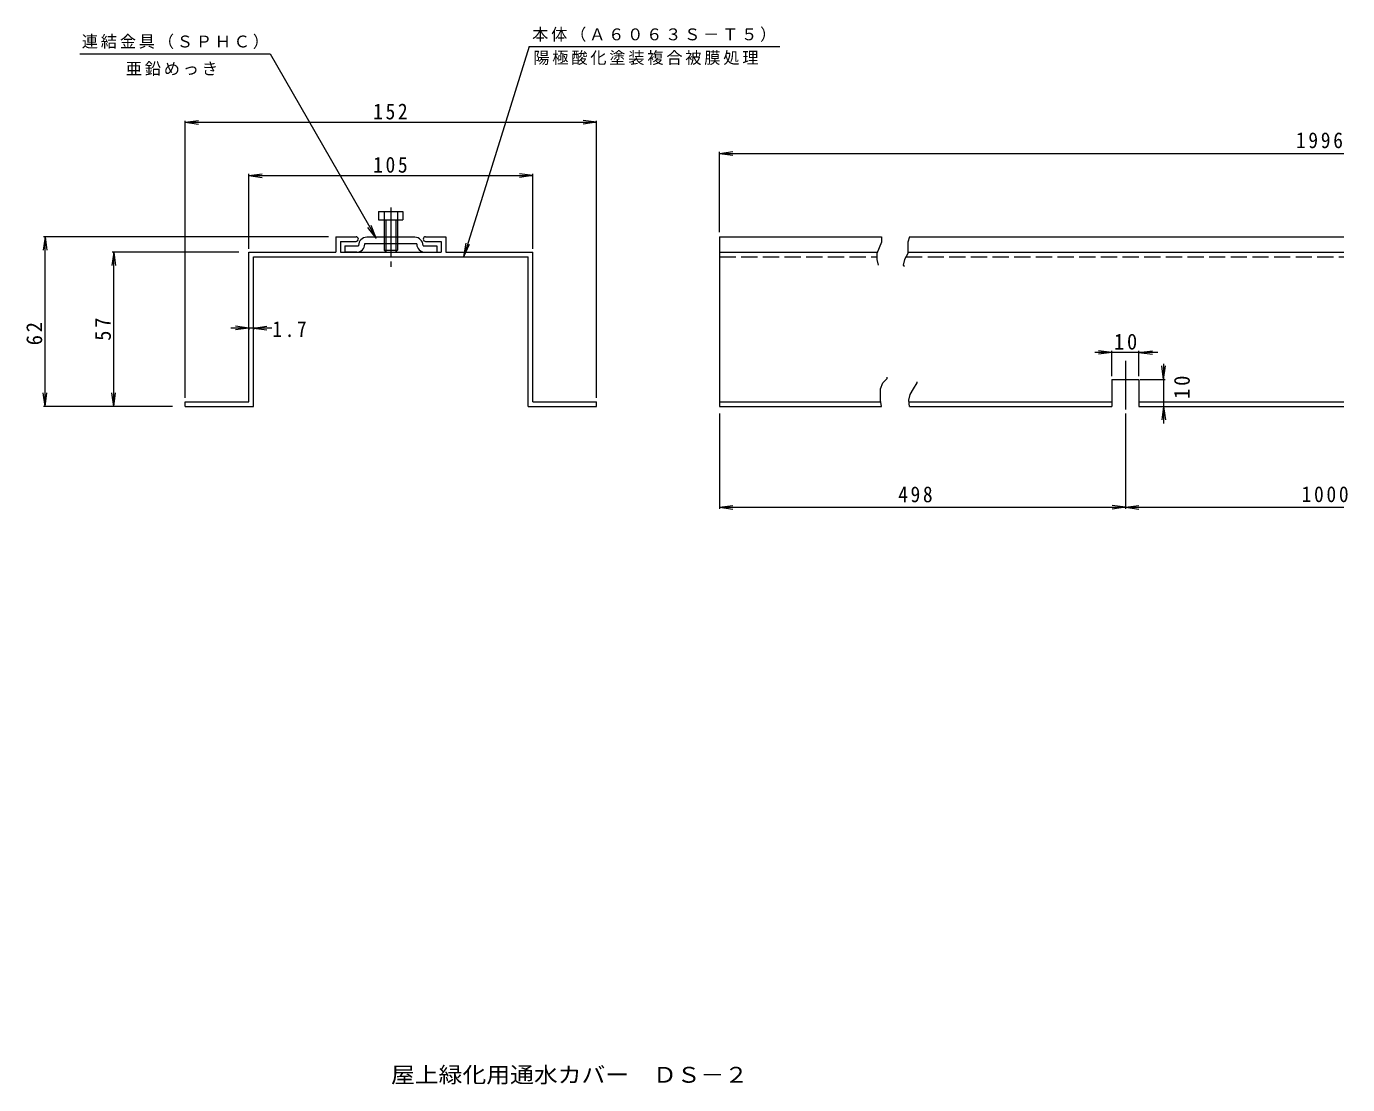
# Model space of a CAD drawing. Units: millimetres, scale not verified. Extents: x -253 to 236, y -272 to 119.
import ezdxf
from ezdxf.enums import TextEntityAlignment as Align

# ---------------------------------------------------------------- set-up
doc = ezdxf.new("R2010")
doc.units = ezdxf.units.MM
doc.header["$LTSCALE"] = 2
doc.linetypes.add('CHAIN2', pattern=[12, 9, -1, 1, -1])
doc.linetypes.add('DASHED3', pattern=[4, 3, -1])
for name, color, linetype, lineweight in [('D-0', 3, 'Continuous', 9), ('D-1', 2, 'Continuous', 9), ('D-2', 7, 'Continuous', 9)]:
    doc.layers.add(name, color=color, linetype=linetype, lineweight=lineweight)
doc.layers.add('F-5_F-5ﾚｲﾔ', color=2, linetype='Continuous')
doc.styles.add('ＭＳ ゴシック', font='')
doc.styles.get('ＭＳ ゴシック').set_extended_font_data('MS Gothic')

msp = doc.modelspace()

# ---------------------------------------------------------------- linework, layer by layer
at = {"layer": 'D-0'}
for p, q in [((-138.364, 41.283), (-138.364, 35.583)), ((-138.364, 41.283), (-130.914, 41.283)), ((-136.664, 39.583), (-136.664, 35.583)), ((-136.664, 39.583), (-130.914, 39.583)), ((-105.214, 41.283), (-97.764, 41.283)), ((-105.214, 39.583), (-99.464, 39.583)), ((-99.464, 39.583), (-99.464, 35.583)), ((-97.764, 41.283), (-97.764, 35.583)), ((3.436, 41.283), (3.436, -21.417)), ((3.436, 41.283), (63.226, 41.283)), ((73.652, 41.283), (234.166, 41.283)), ((-170.564, -19.717), (-170.564, 35.583)), ((-170.564, 35.583), (-138.364, 35.583)), ((-136.664, 35.583), (-99.464, 35.583)), ((-97.764, 35.583), (-65.564, 35.583)), ((-65.564, -19.717), (-65.564, 35.583)), ((3.436, 35.583), (61.806, 35.583)), ((73.083, 35.583), (234.166, 35.583)), ((-168.864, 33.883), (-67.264, 33.883)), ((-168.864, -21.417), (-168.864, 33.883)), ((-67.264, -21.417), (-67.264, 33.883)), ((148.436, -11.417), (148.436, -21.417)), ((148.436, -11.417), (158.436, -11.417)), ((158.436, -11.417), (158.436, -21.417)), ((-194.064, -19.717), (-170.564, -19.717)), ((-194.064, -21.417), (-194.064, -19.717)), ((-194.064, -21.417), (-168.864, -21.417)), ((-67.264, -21.417), (-42.064, -21.417)), ((-65.564, -19.717), (-42.064, -19.717)), ((-42.064, -21.417), (-42.064, -19.717)), ((3.436, -19.717), (63.008, -19.717)), ((3.436, -21.417), (63.226, -21.417)), ((73.474, -19.717), (148.436, -19.717)), ((73.652, -21.417), (148.436, -21.417)), ((158.436, -19.717), (234.166, -19.717)), ((158.436, -21.417), (234.166, -21.417))]:
    msp.add_line(p, q, dxfattribs=at)
at = {"layer": 'D-0', "linetype": 'DASHED3'}
for p, q in [((3.436, 33.883), (61.602, 33.883)), ((72.355, 33.883), (234.166, 33.883))]:
    msp.add_line(p, q, dxfattribs=at)
at = {"layer": 'D-0', "linetype": 'CHAIN2'}
msp.add_line((153.436, -4.61), (153.436, -26.846), dxfattribs=at)
at = {"layer": 'D-0'}
for centre, start, end in [((-130.914, 40.433), 270, 90), ((-105.214, 40.433), 90, 270)]:
    msp.add_arc(centre, 0.85, start, end, dxfattribs=at)
at = {"layer": 'D-1'}
for p, q in [((-122.564, 50.583), (-122.564, 47.583)), ((-120.564, 50.583), (-120.564, 36.283)), ((-115.564, 50.583), (-115.564, 36.283)), ((-122.564, 47.583), (-113.564, 47.583)), ((-119.864, 47.583), (-119.864, 35.583)), ((-116.264, 47.583), (-116.264, 35.583)), ((-109.164, 41.083), (-126.964, 41.083)), ((-135.064, 37.883), (-135.064, 35.583)), ((-135.064, 37.883), (-129.964, 37.883)), ((-130.664, 35.583), (-135.064, 35.583)), ((-129.964, 38.083), (-129.964, 37.883)), ((-127.664, 38.783), (-108.464, 38.783)), ((-127.664, 38.583), (-127.664, 38.783)), ((-120.564, 36.283), (-119.864, 35.583)), ((-120.564, 36.283), (-115.564, 36.283)), ((-116.264, 35.583), (-115.564, 36.283)), ((-108.464, 38.583), (-108.464, 38.783)), ((-106.164, 38.083), (-106.164, 37.883)), ((-106.164, 37.883), (-101.064, 37.883)), ((-105.464, 35.583), (-101.064, 35.583)), ((-101.064, 37.883), (-101.064, 35.583))]:
    msp.add_line(p, q, dxfattribs=at)
at = {"layer": 'D-1', "linetype": 'CHAIN2'}
msp.add_line((-118.064, 52.131), (-118.064, 29.956), dxfattribs=at)
at = {"layer": 'D-1'}
msp.add_lwpolyline([(-122.564, 50.583), (-113.564, 50.583), (-113.564, 47.583)], dxfattribs=at)
for centre, start, end in [((-126.964, 38.083), 90, 180), ((-109.164, 38.083), 0, 90), ((-130.664, 38.583), 270, 0), ((-105.464, 38.583), 180, 270)]:
    msp.add_arc(centre, 3, start, end, dxfattribs=at)
at = {"layer": 'D-2'}
for p, q in [((-233.037, 108.912), (-162.708, 108.912)), ((-66.955, 111.628), (25.703, 111.628)), ((-194.064, 83.592), (-189.106, 84.245)), ((-194.064, -18.2), (-194.064, 84.192)), ((-194.064, 83.592), (-42.064, 83.592)), ((-194.064, 83.592), (-189.106, 82.939)), ((-42.064, 83.592), (-47.021, 84.245)), ((-42.064, 83.592), (-47.021, 82.939)), ((-42.064, -18.2), (-42.064, 84.192)), ((3.436, 72.118), (8.393, 72.77)), ((3.436, 43.029), (3.436, 72.718)), ((3.436, 72.118), (234.166, 72.118)), ((3.436, 72.118), (8.393, 71.465)), ((-170.564, 63.897), (-165.606, 64.55)), ((-170.564, 36.843), (-170.564, 64.497)), ((-170.564, 63.897), (-65.564, 63.897)), ((-170.564, 63.897), (-165.606, 63.244)), ((-65.564, 63.897), (-70.521, 64.55)), ((-65.564, 63.897), (-70.521, 63.244)), ((-65.564, 36.843), (-65.564, 64.497)), ((-123.472, 40.804), (-125.381, 45.425)), ((-245.834, 41.283), (-246.486, 36.326)), ((-141.083, 41.283), (-246.434, 41.283)), ((-245.834, -21.417), (-245.834, 41.283)), ((-245.834, 41.283), (-245.181, 36.326)), ((-220.452, 35.583), (-221.105, 30.626)), ((-174.201, 35.583), (-221.052, 35.583)), ((-220.452, -21.417), (-220.452, 35.583)), ((-220.452, 35.583), (-219.799, 30.626)), ((-91.072, 34.028), (-88.978, 38.569)), ((-161.974, 7.551), (-177.229, 7.551)), ((-170.563, 7.551), (-175.521, 8.203)), ((-170.563, 7.551), (-175.521, 6.898)), ((-170.563, 7.551), (-170.563, 6.951)), ((-168.864, 7.551), (-163.906, 8.203)), ((-168.864, 7.551), (-168.864, 6.951)), ((-168.864, 7.551), (-163.906, 6.898)), ((165.447, -1.486), (142.127, -1.486)), ((148.436, -1.486), (143.478, -0.833)), ((148.436, -1.486), (143.478, -2.139)), ((148.436, -10.22), (148.436, -0.886)), ((158.436, -1.486), (163.393, -0.833)), ((158.436, -10.22), (158.436, -0.886)), ((158.436, -1.486), (163.393, -2.139)), ((167.565, -11.417), (166.912, -6.459)), ((167.565, -5.659), (167.565, -27.736)), ((167.565, -11.417), (168.217, -6.459)), ((158.84, -11.417), (168.165, -11.417)), ((-245.834, -21.417), (-246.486, -16.459)), ((-245.834, -21.417), (-245.181, -16.459)), ((-220.452, -21.417), (-221.105, -16.459)), ((-220.452, -21.417), (-219.799, -16.459)), ((-220.452, -21.417), (-246.434, -21.417)), ((-198.798, -21.417), (-221.052, -21.417)), ((3.436, -24.052), (3.436, -59.314)), ((153.436, -24.052), (153.436, -59.314)), ((153.436, -24.052), (153.436, -59.314)), ((167.565, -21.417), (166.912, -26.374)), ((167.565, -21.417), (168.217, -26.374)), ((3.436, -58.714), (8.393, -58.061)), ((153.436, -58.714), (148.478, -58.061)), ((153.436, -58.714), (158.393, -58.061)), ((3.436, -58.714), (153.436, -58.714)), ((3.436, -58.714), (8.393, -59.367)), ((153.436, -58.714), (148.478, -59.367)), ((153.436, -58.714), (234.166, -58.714)), ((153.436, -58.714), (158.393, -59.367))]:
    msp.add_line(p, q, dxfattribs=at)
for points in [[(-162.708, 108.912), (-123.472, 40.804), (-126.512, 44.774)], [(-66.955, 111.628), (-91.072, 34.028), (-90.224, 38.956)], [(63.226, 41.283), (63.297, 39.288), (62.45, 37.173), (61.604, 35.058), (61.604, 32.943), (62.027, 30.828)], [(73.652, 41.283), (73.026, 39.288), (73.026, 37.173), (73.026, 35.058), (71.757, 32.943), (71.334, 30.828), (71.757, 30.405)], [(63.226, -21.417), (62.874, -19.09), (62.874, -16.975), (62.874, -14.86), (63.72, -12.745), (65.412, -11.052), (65.412, -10.629)], [(73.652, -21.417), (73.449, -19.09), (73.872, -16.975), (75.141, -14.86), (76.411, -12.745), (76.411, -12.321)]]:
    msp.add_lwpolyline(points, dxfattribs=at)

# ---------------------------------------------------------------- texts
at = {"layer": 'D-2', "char_height": 4.399, "attachment_point": 7, "style": 'ＭＳ ゴシック'}
for s, insert in [('\\T1.17;本体（Ａ６０６３Ｓ－Ｔ５）', (-65.818, 113.334)), ('\\T1.17;連結金具（ＳＰＨＣ）', (-232.263, 110.696)), ('\\T1.17;陽極酸化塗装複合被膜処理', (-65.396, 104.77)), ('\\T1.17;亜鉛めっき', (-216.01, 100.769))]:
    msp.add_mtext(s, dxfattribs=dict(at, insert=insert))
at = {"layer": 'D-2', "color": 2, "char_height": 5.865, "attachment_point": 7, "style": 'ＭＳ ゴシック'}
for s, insert in [('\\T1.27;\\W0.9;152', (-124.564, 84.592)), ('\\T1.28;\\W0.9;1996', (216.447, 73.955)), ('\\T1.27;\\W0.9;105', (-124.564, 64.897)), ('\\T1.27;\\W0.9;1.7', (-161.85, 4.165)), ('\\T1.27;\\W0.95;10', (149.186, -0.486)), ('\\T1.27;\\W0.9;498', (69.467, -56.934)), ('\\T1.28;\\W0.9;1000', (218.54, -56.885))]:
    msp.add_mtext(s, dxfattribs=dict(at, insert=insert))
at = {"layer": 'D-2', "color": 2, "char_height": 5.865, "attachment_point": 7, "rotation": 90, "style": 'ＭＳ ゴシック'}
for s, insert in [('\\T1.27;\\W0.95;57', (-221.452, 2.833)), ('\\T1.27;\\W0.95;62', (-246.834, 1.183)), ('\\T1.27;\\W0.95;10', (177.325, -18.623))]:
    msp.add_mtext(s, dxfattribs=dict(at, insert=insert))
at = {"layer": 'F-5_F-5ﾚｲﾔ', "style": 'ＭＳ ゴシック', "width": 1.1}
msp.add_text('屋上緑化用通水カバー\u3000ＤＳ－２', height=5.865, dxfattribs=at).set_placement((-117.983, -273.179), align=Align.BOTTOM_LEFT)

doc.saveas('drawing.dxf')
